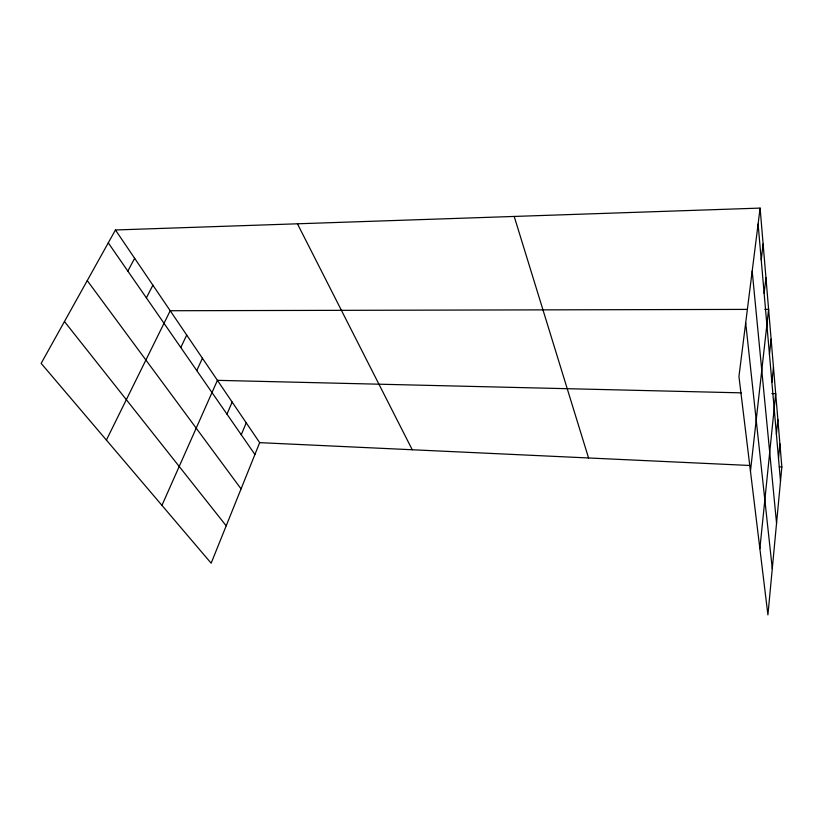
<?xml version="1.0" encoding="UTF-8"?>
<svg xmlns="http://www.w3.org/2000/svg" width="823" height="823" viewBox="0 0 823 823"><rect width="100%" height="100%" fill="white"/><g stroke="black" fill="none" stroke-linecap="round" stroke-linejoin="round"><path stroke-width="1.23" d="M760.102 208.096L781.85 466.97L767.921 614.904L738.951 376.471L760.102 208.096L115.446 229.977L41.15 363.375L211.151 563.199L259.677 442.651L115.446 229.977M778.507 458.401L779.906 443.864M776.398 434.194L777.858 419.473M759.866 548.663L775.698 393.672L771.871 393.579M771.881 382.284L773.466 367.171M769.454 354.404L771.11 339.117M750.463 471.229L768.61 309.345L764.814 309.355M764.135 293.348L765.956 277.711M761.224 259.821L763.127 244.03M241.262 434.781L246.231 422.816M226.973 414.154L232.158 402.066M161.946 505.363L217.416 380.339L741.297 392.849M196.769 370.566L202.427 358.231M180.793 347.512L186.708 335.054M106.404 440.079L170.217 310.734L747.068 309.397M146.381 297.864L152.883 285.18M127.832 271.086L134.653 258.299M259.677 442.651L750.226 465.499M779.319 466.857L781.85 466.97M64.461 321.526L226.202 525.825M87.248 280.602L241.067 488.893M108.276 242.867L254.914 454.481M297.442 223.805L412.241 449.759M514.2 216.439L588.558 457.969M745.689 322.811L772.272 568.611M752.191 271.086L776.552 523.243M758.106 224.021L780.502 481.311"/></g></svg>
